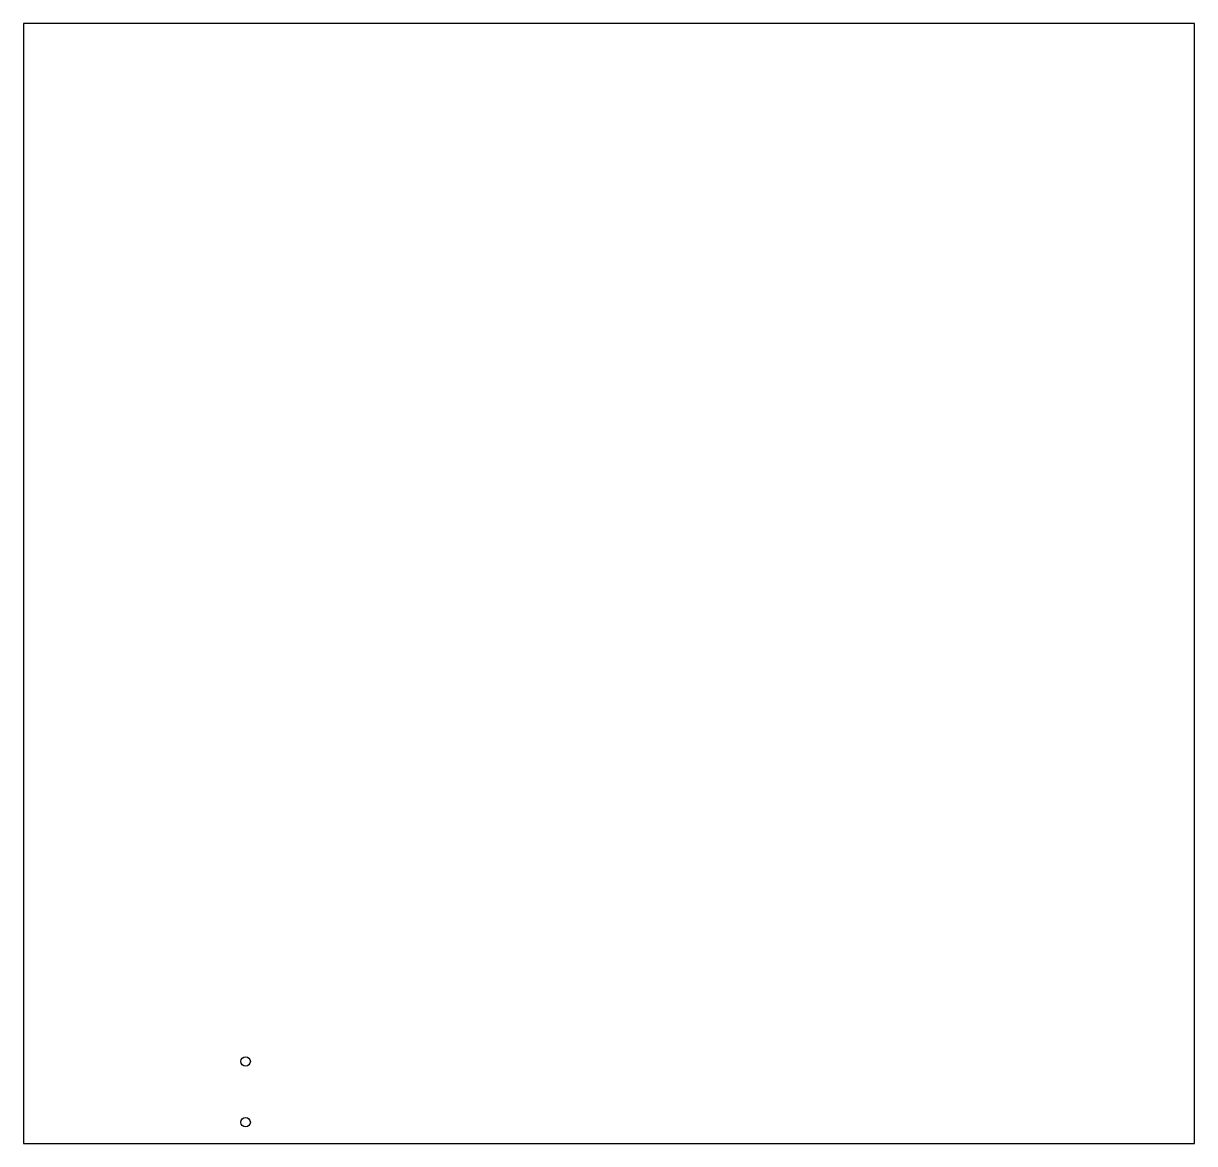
# Model space of a CAD drawing. Header units: millimetres. Extents: x -143 to 243, y 0 to 370.
import ezdxf

# ---------------------------------------------------------------- set-up
doc = ezdxf.new("R2010")
doc.units = ezdxf.units.MM
doc.layers.get('0').update_dxf_attribs({"linetype": 'CONTINUOUS'})

msp = doc.modelspace()

# ---------------------------------------------------------------- linework, layer by layer
msp.add_lwpolyline([(-143.29, 369.5), (-143.29, 0.5), (242.5, 0.5), (242.5, 369.5)], close=True)
for centre in [(-70.09, 27.54), (-70.09, 7.54)]:
    msp.add_circle(centre, 1.55)

doc.saveas('drawing.dxf')
